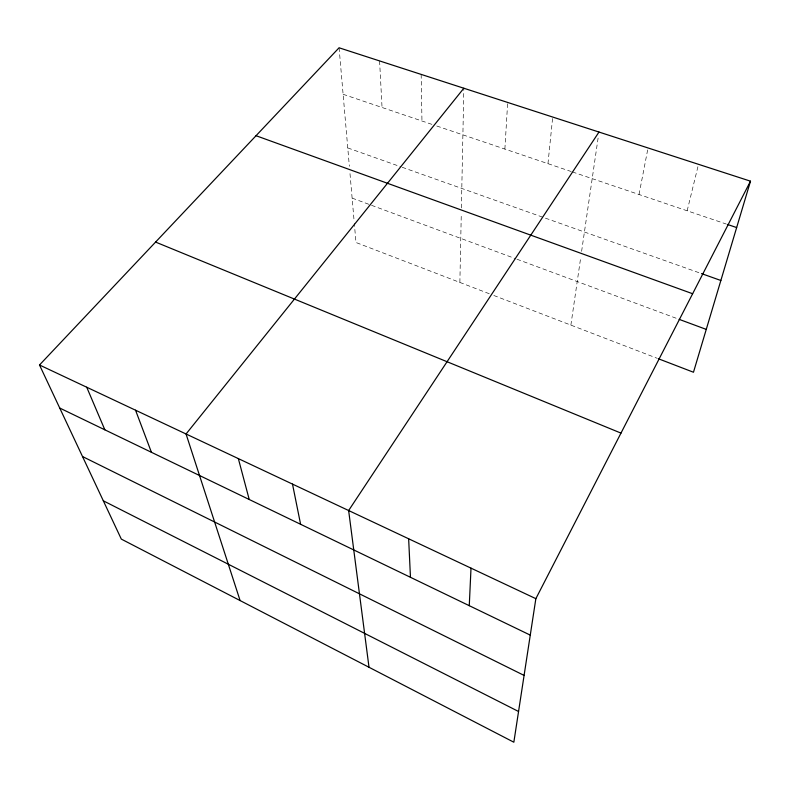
<?xml version="1.0" encoding="UTF-8"?>
<svg xmlns="http://www.w3.org/2000/svg" width="790" height="790" viewBox="0 0 790 790"><rect width="100%" height="100%" fill="white"/><g stroke="black" fill="none" stroke-linecap="round" stroke-linejoin="round"><path stroke-width="0.59" stroke-dasharray="3.95 2.96" d="M459.869 282.435L461.271 214.031M461.4 207.938L463.839 88.243M504.879 149.073L507.674 102.453M547.964 163.658L552.704 117.048M570.874 325.105L580.729 257.422M581.608 251.368L598.287 136.828M639.021 194.498L648.027 147.947M687.152 210.792L698.508 164.32M343.107 94.287L432.189 124.455M436.742 125.995L571.249 171.549M572.414 171.944L726.296 224.044M347.768 147.937L400.994 166.848M402.15 167.253L700.365 273.192M352.123 198.102L370.392 204.877M371.537 205.301L515.801 258.784M516.937 259.209L677.988 318.913M489.267 293.732L355.974 242.5L354.305 223.205M493.79 295.47L657.27 358.324M339.078 47.785L349.358 166.285M350 173.622L354.088 220.795M379.585 60.919L382.044 107.47M421.159 74.398L421.959 120.989"/><path stroke-width="1.19" d="M469.27 605.683L471.008 568.148M750.5 181.177L535.857 598.672L513.846 742.215L121.314 539.096L39.5 364.99L339.078 47.785L750.5 181.177L693.472 372.238L658.406 358.759M598.988 132.049L348.637 510.528L369.009 667.274M463.839 88.243L186.055 433.987L240.101 600.568M727.442 224.439L736.655 227.56M701.5 273.597L720.855 280.48M256.039 135.712L692.633 293.732M679.114 319.338L706.25 329.391M155.581 242.076L620.98 433.108M39.5 364.99L535.857 598.672M59.734 408.045L530.268 635.12M82.525 456.541L524.086 675.411M103.312 500.801L518.556 711.494M86.722 387.219L104.853 429.819M135.544 410.207L151.423 452.295M238.343 458.605L249.225 499.497M292.498 484.102L300.605 524.293M408.647 538.79L410.464 577.312"/></g></svg>
